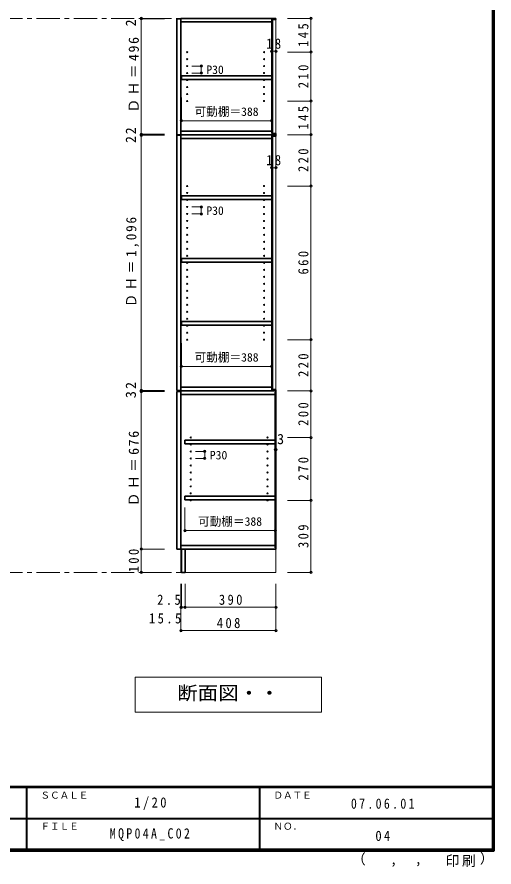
# Model space of a CAD drawing. Units: millimetres at full size, sheet at 1:20. Extents: x -4000 to 3800, y -2865 to 2783.
# Drawn here: x 1752 to 3800, y -2865 to 785 of the extents above; entities that cross this region are included whole.
import ezdxf
from ezdxf.enums import TextEntityAlignment as Align

# ---------------------------------------------------------------- set-up
doc = ezdxf.new("R2010")
doc.units = ezdxf.units.MM
doc.header["$LTSCALE"] = 20
doc.header["$PDMODE"] = 32
doc.header["$PDSIZE"] = 10
doc.linetypes.add('CHAIN1', pattern=[8, 5, -1, 1, -1])
for name, color, linetype, lineweight in [('0-1_本体', 3, 'Continuous', 25), ('0-4_棚', 3, 'Continuous', 25), ('0-5_ダボ', 7, 'Continuous', 18), ('0-A_文字', 7, 'Continuous', 18), ('0-B_寸法', 7, 'Continuous', 9), ('1-2_扉', 2, 'Continuous', 35), ('F-1_枠', 6, 'Continuous', 40)]:
    doc.layers.add(name, color=color, linetype=linetype, lineweight=lineweight)
doc.layers.add('F-A_文字', color=7, linetype='Continuous')
doc.styles.add('ＭＳ ゴシック', font='')
doc.styles.get('ＭＳ ゴシック').set_extended_font_data('MS Gothic')

msp = doc.modelspace()

# ---------------------------------------------------------------- linework, layer by layer
at = {"layer": '0-1_本体', "color": 2, "lineweight": 35}
for p, q in [((2456, 779.68), (2456, 764.18)), ((2864, 779.68), (2456, 779.68)), ((2846, 774.68), (2864, 774.68)), ((2846, 284.68), (2846, 774.68)), ((2848.5, 284.68), (2848.5, 774.68)), ((2864, 774.68), (2864, 779.68)), ((2846, 764.18), (2456, 764.18)), ((2456, 295.18), (2846, 295.18)), ((2456, 295.18), (2456, 279.68)), ((2456, 279.68), (2864, 279.68)), ((2456, 279.68), (2456, 264.18)), ((2846, 264.18), (2456, 264.18)), ((2846, 284.68), (2864, 284.68)), ((2846, -815.32), (2846, 274.68)), ((2846, 273.68), (2863.5, 273.68)), ((2848.5, -814.32), (2848.5, 273.68)), ((2864, 279.68), (2864, 284.68)), ((2456, -804.82), (2846, -804.82)), ((2456, -804.82), (2456, -820.32)), ((2456, -820.32), (2864, -820.32)), ((2456, -835.82), (2456, -820.32)), ((2456, -835.82), (2861, -835.82)), ((2846, -814.32), (2863.5, -814.32)), ((2846, -815.32), (2864, -815.32)), ((2861, -825.32), (2864, -825.32)), ((2861, -825.32), (2861, -1494.32)), ((2861, -825.82), (2864, -825.82)), ((2864, -820.32), (2864, -815.32)), ((2864, -820.32), (2864, -825.32)), ((2456, -1499.32), (2456, -1483.82)), ((2861, -1483.82), (2456, -1483.82)), ((2864, -1494.32), (2861, -1494.32)), ((2458.5, -1599.32), (2458.5, -1499.32)), ((2474, -1599.32), (2474, -1499.32)), ((2474, -1599.32), (2458.5, -1599.32))]:
    msp.add_line(p, q, dxfattribs=at)
at = {"layer": '0-1_本体', "color": 7, "lineweight": 18}
for p, q in [((2863.5, 774.68), (2863.5, 284.68)), ((2863.5, 273.68), (2863.5, -814.32)), ((2456, -1499.32), (2456, -1599.32)), ((2864, -1499.32), (2864, -1599.32)), ((2458.5, -1599.32), (2456, -1599.32)), ((2474, -1599.32), (2864, -1599.32))]:
    msp.add_line(p, q, dxfattribs=at)
at = {"layer": '0-1_本体', "color": 2, "lineweight": 35}
for points in [[(2846, 274.68), (2864, 274.68), (2864, 279.68)], [(2864, -825.82), (2864, -1493.82), (2861, -1493.82)], [(2864, -1494.32), (2864, -1499.32), (2456, -1499.32)]]:
    msp.add_lwpolyline(points, dxfattribs=at)
at = {"layer": '0-4_棚', "color": 2, "lineweight": 35}
for p, q in [((2458, 532.68), (2846, 532.68)), ((2458, 517.18), (2458, 532.68)), ((2846, 517.18), (2458, 517.18)), ((2846, 532.68), (2846, 517.18)), ((2458, 17.68), (2846, 17.68)), ((2458, 2.18), (2458, 17.68)), ((2846, 2.18), (2458, 2.18)), ((2846, 17.68), (2846, 2.18)), ((2458, -252.32), (2846, -252.32)), ((2458, -267.82), (2458, -252.32)), ((2846, -252.32), (2846, -267.82)), ((2846, -267.82), (2458, -267.82)), ((2458, -522.32), (2846, -522.32)), ((2458, -537.82), (2458, -522.32)), ((2846, -537.82), (2458, -537.82)), ((2846, -522.32), (2846, -537.82)), ((2473, -1032.37), (2861, -1032.37)), ((2473, -1047.87), (2473, -1032.37)), ((2861, -1047.87), (2473, -1047.87)), ((2861, -1032.37), (2861, -1047.87)), ((2473, -1272.37), (2861, -1272.37)), ((2473, -1287.87), (2473, -1272.37)), ((2861, -1272.37), (2861, -1287.87)), ((2861, -1287.87), (2473, -1287.87))]:
    msp.add_line(p, q, dxfattribs=at)
at = {"layer": '0-5_ダボ'}
for centre, radius in [((2483, 634.68), 2.5), ((2813, 634.68), 2.5), ((2483, 604.68), 2.5), ((2813, 604.68), 2.5), ((2483, 574.68), 2.5), ((2813, 574.68), 2.5), ((2483, 544.68), 2.5), ((2483, 514.68), 2.5), ((2813, 544.68), 2.5), ((2813, 514.68), 2.5), ((2483, 484.68), 2.5), ((2813, 484.68), 2.5), ((2483, 454.68), 2.5), ((2813, 454.68), 2.5), ((2483, 424.68), 2.5), ((2813, 424.68), 2.5), ((2483, 59.68), 2.5), ((2813, 59.68), 2.5), ((2483, 29.68), 2.5), ((2483, -0.32), 2.5), ((2813, 29.68), 2.5), ((2813, -0.32), 2.5), ((2483, -30.32), 2.5), ((2813, -30.32), 2.5), ((2483, -60.32), 2.5), ((2813, -60.32), 2.5), ((2483, -90.32), 2.5), ((2813, -90.32), 2.5), ((2483, -120.32), 2.5), ((2813, -120.32), 2.5), ((2483, -150.32), 2.5), ((2483, -180.32), 2.5), ((2813, -150.32), 2.5), ((2813, -180.32), 2.5), ((2483, -210.32), 2.5), ((2813, -210.32), 2.5), ((2483, -240.32), 2.5), ((2813, -240.32), 2.5), ((2483, -270.32), 2.5), ((2813, -270.32), 2.5), ((2483, -300.32), 2.5), ((2483, -330.32), 2.5), ((2813, -300.32), 2.5), ((2813, -330.32), 2.5), ((2483, -360.32), 2.5), ((2813, -360.32), 2.5), ((2483, -390.32), 2.5), ((2813, -390.32), 2.5), ((2483, -420.32), 2.5), ((2813, -420.32), 2.5), ((2483, -450.32), 2.5), ((2813, -450.32), 2.5), ((2483, -480.32), 2.5), ((2483, -510.32), 2.5), ((2813, -480.32), 2.5), ((2813, -510.32), 2.5), ((2483, -540.32), 2.5), ((2813, -540.32), 2.5), ((2483, -570.32), 2.5), ((2813, -570.32), 2.5), ((2483, -600.32), 2.5), ((2813, -600.32), 2.5), ((2498, -1020.32), 2.45), ((2828, -1020.32), 2.45), ((2498, -1050.32), 2.45), ((2828, -1050.32), 2.45), ((2498, -1080.32), 2.45), ((2828, -1080.32), 2.45), ((2498, -1110.32), 2.45), ((2828, -1110.32), 2.45), ((2498, -1140.32), 2.45), ((2498, -1170.32), 2.45), ((2828, -1140.32), 2.45), ((2828, -1170.32), 2.45), ((2498, -1200.32), 2.45), ((2828, -1200.32), 2.45), ((2498, -1230.32), 2.45), ((2828, -1230.32), 2.45), ((2498, -1260.32), 2.45), ((2828, -1260.32), 2.45), ((2498, -1290.32), 2.45), ((2828, -1290.32), 2.45)]:
    msp.add_circle(centre, radius, dxfattribs=at)
at = {"layer": '0-A_文字', "linetype": 'CHAIN1'}
for p, q in [((-2964, 779.68), (2864, 779.68)), ((-2964, -1599.32), (2864, -1599.32))]:
    msp.add_line(p, q, dxfattribs=at)
at = {"layer": '0-A_文字'}
msp.add_lwpolyline([(2260, -2199.32), (3060, -2199.32), (3060, -2049.32), (2260, -2049.32)], close=True, dxfattribs=at)
at = {"layer": '0-B_寸法', "color": 4}
for p, q in [((2286, 779.68), (2386, 779.68)), ((2286, 779.68), (2286, 777.68)), ((2286, 777.68), (2286, 281.68)), ((2286, 777.68), (2386, 777.68)), ((3014, 779.68), (2914, 779.68)), ((3014, 779.68), (3014, 634.68)), ((2846, 638.35), (2846, 738.35)), ((2864, 638.35), (2864, 738.35)), ((2864, 638.35), (2846, 638.35)), ((3014, 634.68), (2914, 634.68)), ((3014, 634.68), (3014, 424.68)), ((2543, 574.68), (2503, 574.68)), ((2543, 574.68), (2543, 544.68)), ((2543, 544.68), (2503, 544.68)), ((2458, 339.68), (2458, 439.68)), ((2846, 339.68), (2846, 439.68)), ((3014, 424.68), (2914, 424.68)), ((3014, 424.68), (3014, 279.68)), ((2458, 339.68), (2846, 339.68)), ((2286, 281.68), (2286, 279.68)), ((2286, 281.68), (2386, 281.68)), ((2286, 279.68), (2386, 279.68)), ((2286, 279.68), (2286, 277.68)), ((2286, 277.68), (2286, -818.32)), ((2286, 277.68), (2386, 277.68)), ((3014, 279.68), (2914, 279.68)), ((3014, 279.68), (3014, 59.68)), ((2846, 138.35), (2846, 238.35)), ((2864, 138.35), (2864, 238.35)), ((2846, 138.35), (2864, 138.35)), ((3014, 59.68), (2914, 59.68)), ((3014, 59.68), (3014, -600.32)), ((2543, -30.32), (2503, -30.32)), ((2543, -30.32), (2543, -60.32)), ((2543, -60.32), (2503, -60.32)), ((2458, -715.32), (2458, -615.32)), ((2846, -715.32), (2846, -615.32)), ((3014, -600.32), (2914, -600.32)), ((3014, -600.32), (3014, -820.32)), ((2458, -715.32), (2846, -715.32)), ((2286, -818.32), (2286, -820.32)), ((2286, -818.32), (2386, -818.32)), ((2286, -820.32), (2386, -820.32)), ((2286, -820.32), (2286, -823.32)), ((2286, -823.32), (2286, -1499.32)), ((2286, -823.32), (2386, -823.32)), ((3014, -820.32), (2914, -820.32)), ((3014, -820.32), (3014, -1020.32)), ((2861, -1071.97), (2861, -971.97)), ((2864, -1071.97), (2864, -971.97)), ((3014, -1020.32), (2914, -1020.32)), ((3014, -1020.32), (3014, -1290.32)), ((2558, -1080.32), (2518, -1080.32)), ((2558, -1080.32), (2558, -1110.32)), ((2861, -1071.97), (2864, -1071.97)), ((2558, -1110.32), (2518, -1110.32)), ((3014, -1290.32), (2914, -1290.32)), ((3014, -1290.32), (3014, -1599.32)), ((2473, -1420.32), (2473, -1320.32)), ((2861, -1420.32), (2861, -1320.32)), ((2473, -1420.32), (2861, -1420.32)), ((2286, -1499.32), (2286, -1599.32)), ((2286, -1499.32), (2386, -1499.32)), ((2286, -1599.32), (2386, -1599.32)), ((3014, -1599.32), (2914, -1599.32)), ((2456, -1849.32), (2456, -1649.32)), ((2458.5, -1749.32), (2458.5, -1649.32)), ((2474, -1749.32), (2474, -1649.32)), ((2864, -1849.32), (2864, -1649.32)), ((2458.5, -1749.32), (2456, -1749.32)), ((2474, -1749.32), (2458.5, -1749.32)), ((2864, -1749.32), (2474, -1749.32)), ((2456, -1849.32), (2864, -1849.32))]:
    msp.add_line(p, q, dxfattribs=at)
at = {"layer": '0-B_寸法'}
for p in [(2286, 779.68), (2286, 777.68), (3014, 779.68), (2846, 638.35), (2864, 638.35), (3014, 634.68), (2543, 574.68), (2543, 544.68), (3014, 424.68), (2458, 339.68), (2846, 339.68), (2286, 281.68), (2286, 279.68), (2286, 279.68), (2286, 277.68), (3014, 279.68), (3014, 279.68), (2846, 138.35), (2864, 138.35), (3014, 59.68), (2543, -30.32), (2543, -60.32), (3014, -600.32), (2458, -715.32), (2846, -715.32), (2286, -818.32), (2286, -820.32), (2286, -823.32), (3014, -820.32), (3014, -820.32), (3014, -1020.32), (2558, -1080.32), (2861, -1071.97), (2864, -1071.97), (2558, -1110.32), (3014, -1290.32), (2473, -1420.32), (2861, -1420.32), (2286, -1499.32), (2286, -1599.32), (3014, -1599.32), (2456, -1749.32), (2458.5, -1749.32), (2474, -1749.32), (2864, -1749.32), (2456, -1849.32), (2864, -1849.32)]:
    msp.add_point(p, dxfattribs=at)
at = {"layer": '1-2_扉'}
for p, q in [((2438, 777.68), (2438, 279.68)), ((2456, 777.68), (2438, 777.68)), ((2456, 777.68), (2456, 279.68)), ((2438, 279.68), (2456, 279.68)), ((2438, 277.68), (2438, -818.32)), ((2456, 277.68), (2438, 277.68)), ((2456, 277.68), (2456, -818.32)), ((2438, -818.32), (2456, -818.32)), ((2438, -823.32), (2456, -823.32)), ((2438, -1499.32), (2438, -823.32)), ((2456, -1499.32), (2456, -823.32)), ((2438, -1499.32), (2456, -1499.32))]:
    msp.add_line(p, q, dxfattribs=at)
at = {"layer": 'F-1_枠'}
for p, q in [((3793.33, 2783.33), (3793.33, -2796.67)), ((3796.67, 2783.33), (3796.67, -2796.67)), ((3800, 2783.33), (3800, -2796.67)), ((3800, -2520), (-4000, -2520)), ((3800, -2523.33), (-4000, -2523.33)), ((1793.33, -2523.33), (1793.33, -2790)), ((2793.33, -2523.33), (2793.33, -2790)), ((-100, -2656.67), (3793.33, -2656.67)), ((3800, -2790), (-4000, -2790)), ((3800, -2793.33), (-4000, -2793.33)), ((3800, -2796.67), (-4000, -2796.67))]:
    msp.add_line(p, q, dxfattribs=at)

# ---------------------------------------------------------------- texts
at = {"layer": '0-A_文字', "style": 'ＭＳ ゴシック', "width": 1.1}
msp.add_text('断面図・・', height=58.65, dxfattribs=at).set_placement((2440, -2164.32), align=Align.BOTTOM_LEFT)
at = {"layer": '0-B_寸法', "style": 'ＭＳ ゴシック'}
for s, p in [('2', (2276, 744.99)), ('2', (2276, 281.63)), ('2', (2276, 244.28)), ('2', (2276, -811.81)), ('3', (2276, -851.11))]:
    msp.add_text(s, height=43.99, rotation=90, dxfattribs=at).set_placement(p, align=Align.BOTTOM_LEFT)
for s, height, p in [('P30', 36.66, (2565.23, 529.68)), ('可動棚＝388', 36.66, (2514.5, 349.68)), ('P30', 36.66, (2565.23, -75.32)), ('可動棚＝388', 36.66, (2514.5, -705.32)), ('3', 43.99, (2868.89, -1061.97)), ('P30', 36.66, (2580.23, -1125.32)), ('可動棚＝388', 36.66, (2529.5, -1410.32))]:
    msp.add_text(s, height=height, dxfattribs=at).set_placement(p, align=Align.BOTTOM_LEFT)
at = {"layer": '0-B_寸法', "char_height": 43.99, "attachment_point": 7, "rotation": 90, "style": 'ＭＳ ゴシック'}
for s, insert in [('\\T1.38;\\W0.9;145', (3004, 657.18)), ('\\T1.23;ＤＨ＝496', (2276, 374.68)), ('\\T1.38;\\W0.9;210', (3004, 479.68)), ('\\T1.38;\\W0.9;145', (3004, 302.18)), ('\\T1.38;\\W0.9;220', (3004, 119.68)), ('\\T1.26;\\W0.95;ＤＨ＝1,096', (2276, -460.32)), ('\\T1.38;\\W0.9;660', (3004, -320.32)), ('\\T1.38;\\W0.9;220', (3004, -760.32)), ('\\T1.38;\\W0.9;200', (3004, -970.32)), ('\\T1.23;ＤＨ＝676', (2276, -1316.32)), ('\\T1.38;\\W0.9;270', (3004, -1205.32)), ('\\T1.38;\\W0.9;309', (3004, -1494.82)), ('\\T1.38;\\W0.9;100', (2276, -1599.32))]:
    msp.add_mtext(s, dxfattribs=dict(at, insert=insert))
at = {"layer": '0-B_寸法', "char_height": 43.99, "attachment_point": 7, "style": 'ＭＳ ゴシック'}
for s, insert in [('\\T1.36;\\W0.9;18', (2822.5, 648.35)), ('\\T1.36;\\W0.9;18', (2822.5, 148.35)), ('\\T1.38;\\W0.9;2.5', (2354, -1739.32)), ('\\T1.38;\\W0.9;390', (2619, -1739.32)), ('\\T1.38;\\W0.9;15.5', (2319, -1819.32)), ('\\T1.38;\\W0.9;408', (2610, -1839.32))]:
    msp.add_mtext(s, dxfattribs=dict(at, insert=insert))
at = {"layer": 'F-A_文字', "style": 'ＭＳ ゴシック'}
for s, height, p in [('ＳＣＡＬＥ', 29.33, (1853.33, -2580)), ('ＤＡＴＥ', 29.33, (2853.33, -2580)), ('ＦＩＬＥ', 29.33, (1853.33, -2713.34)), ('ＮＯ．', 29.33, (2853.33, -2713.34)), ('（', 43.99, (3189.36, -2865.54)), ('）', 43.99, (3738.94, -2862.75)), (',', 43.99, (3354.18, -2865.54)), (',', 43.99, (3460.13, -2863.68))]:
    msp.add_text(s, height=height, dxfattribs=at).set_placement(p, align=Align.BOTTOM_LEFT)
at = {"layer": 'F-A_文字', "char_height": 43.99, "attachment_point": 7, "style": 'ＭＳ ゴシック'}
for s, insert in [('\\T1.38;\\W0.9;1/20', (2255.83, -2620)), ('\\T1.39;\\W0.85;07.06.01', (3185.83, -2615)), ('\\T1.39;\\W0.85;MQP04A_C02', (2150.83, -2753.34)), ('\\T1.36;\\W0.9;04', (3290.83, -2753.34)), ('\\T1.17;印刷', (3592.1, -2864.61))]:
    msp.add_mtext(s, dxfattribs=dict(at, insert=insert))

doc.saveas('drawing.dxf')
